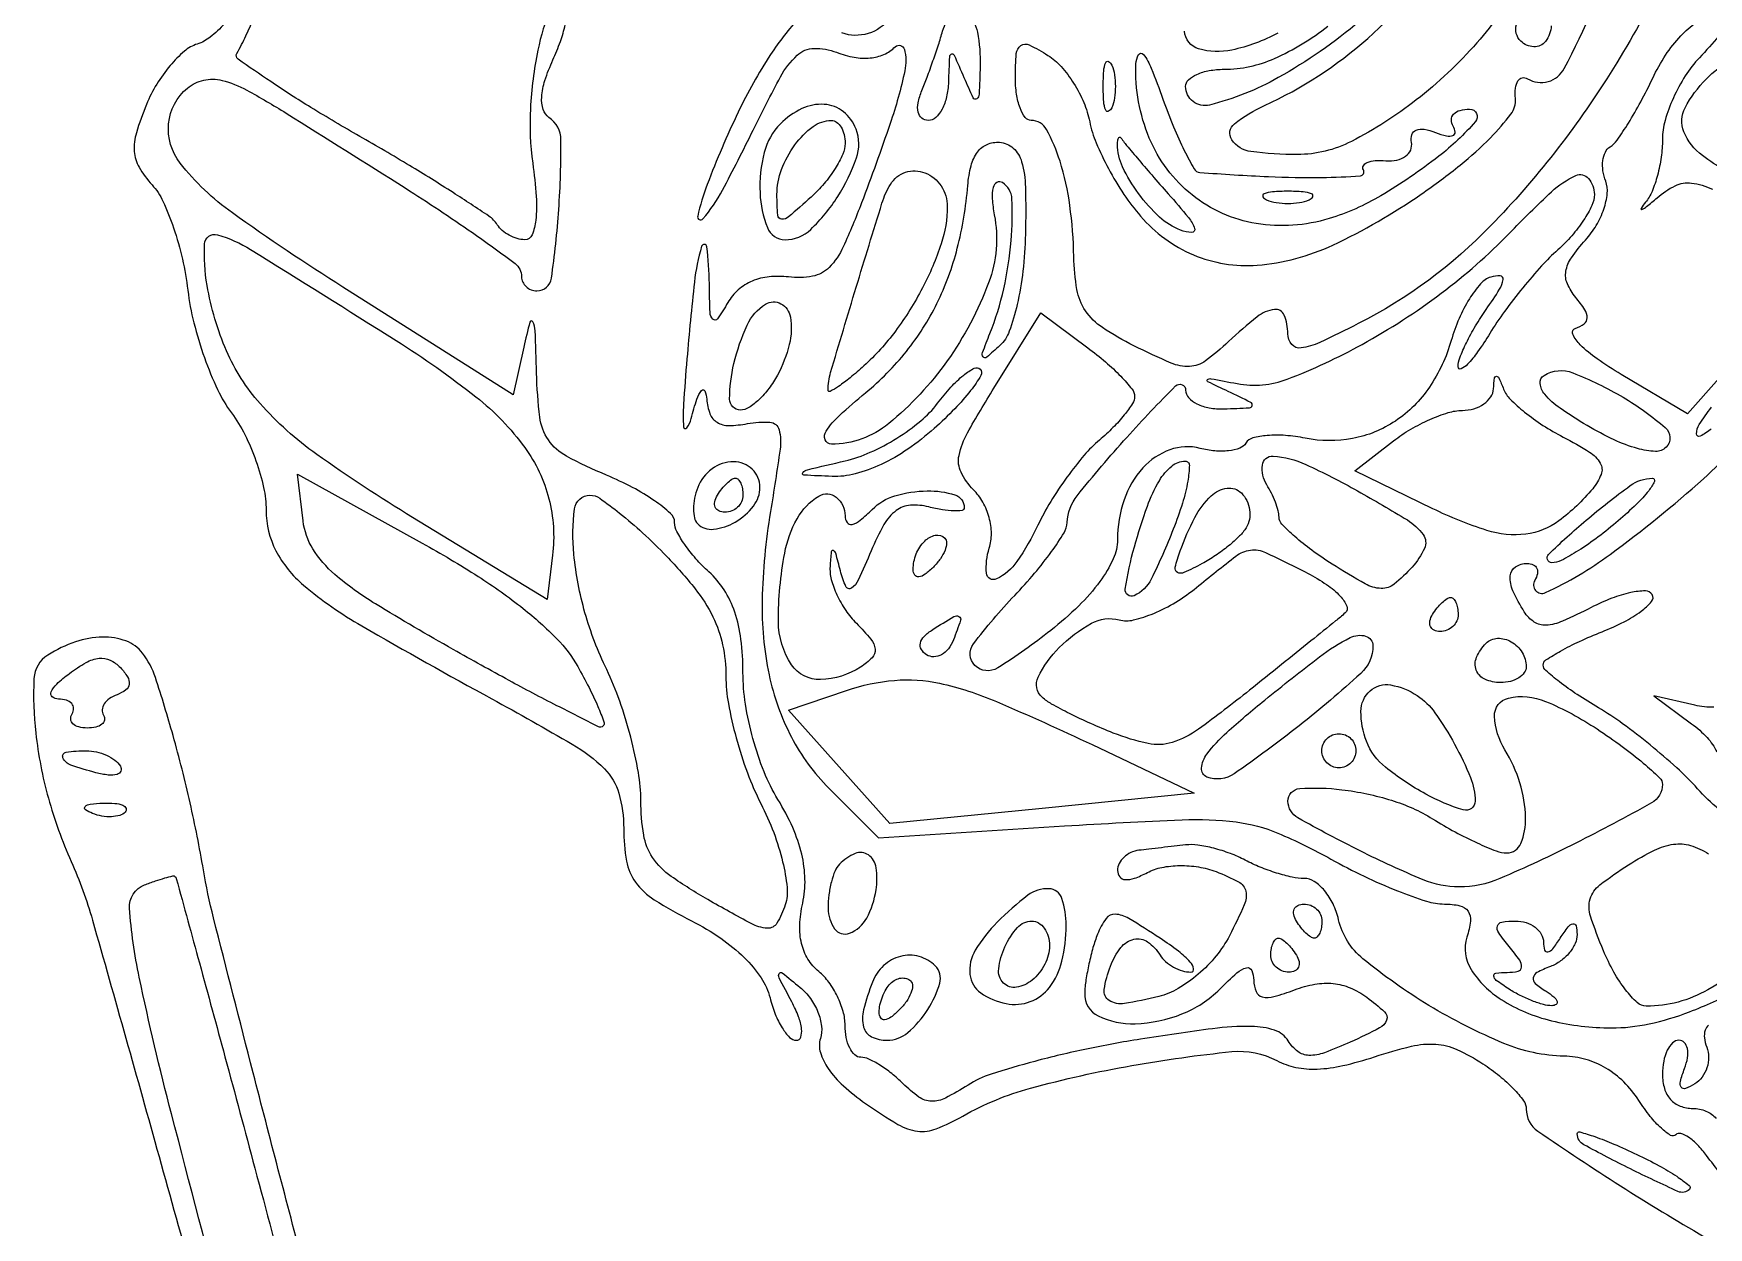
# Model space of a CAD drawing. Extents: x 21 to 741, y 101 to 447.
# Drawn here: x 144.3 to 242.7, y 240 to 310.1 of the extents above; entities that cross this region are included whole.
import ezdxf

# ---------------------------------------------------------------- set-up
doc = ezdxf.new("R2010")
doc.units = 0

msp = doc.modelspace()

# ---------------------------------------------------------------- linework, layer by layer
for points in [[(242.31324, 318.563104, -0.049338), (236.922711, 307.747056, -0.052137), (229.928211, 298.829527, -0.082623), (222.138705, 293.070762, -0.00905), (219.878387, 291.968727, -0.073553), (218.77776, 291.641841, -0.257138), (218.232723, 291.847935, -0.178334), (218, 292.479676, 0.096927), (217.786799, 293.569144, 0.341107), (217.208764, 293.905372, 0.136525), (216.20518, 293.478697, 0.020207), (214.524584, 292.023096, -0.029971), (213.162086, 290.888772, -0.148437), (212.232108, 290.560202, -0.113254), (211.145858, 290.758596, -0.014181), (208.960133, 291.773096, -0.030188), (207.115578, 292.83725, -0.09865), (206.119057, 293.823652, -0.106039), (205.615612, 295.074846, -0.037928), (205.431311, 297, 0.028839), (205.19826, 300.009498, 0.041972), (204.620678, 302.60651, 0.049472), (203.830209, 304.467834, 0.274158), (202.932612, 305, -0.238038), (202.575032, 305.180461, -0.070138), (202.273955, 305.736864, -0.053684), (202.068047, 306.547718, -0.035369), (202, 307.508474, -0.019056), (202.054195, 308.929935, -0.226874), (202.321556, 309.394293, -0.270454), (202.81553, 309.430875, -0.025981), (203.912135, 308.8228, -0.0722), (204.684079, 308.169432, -0.040668), (205.421428, 307.185192, -0.039608), (206.017277, 306.047615, -0.051527), (206.365029, 304.924853, 0.050279), (206.745414, 303.685831, 0.023921), (207.466096, 302.179227, 0.02343), (208.376967, 300.662629, 0.030673), (209.353978, 299.374865, 0.115645), (212.456073, 297.112299, 0.120232), (216.195063, 296.506667, 0.090252), (220.642527, 297.683828, 0.041908), (225.836659, 300.675272, 0.01731), (228.127471, 302.384143, 0.02947), (229.90012, 303.984795, 0.032663), (231.095098, 305.369126, 0.183998), (231.362905, 306.290422, -0.046827), (231.370569, 306.901151, -0.111706), (231.516142, 307.328064, -0.204746), (231.767347, 307.505802, -0.19373), (232.077081, 307.452361, 0.436904), (234.233091, 308.049623, 0.024251), (237.470851, 315.142337, 0.030444)], [(174.719491, 311.600676, 0.048072), (173.956227, 309.124175, 0.037999), (173.519513, 305.70215, 0.046831), (173.656544, 302.489134, -0.016124), (173.859983, 300.539497, -0.043576), (173.838613, 299.149295, -0.072705), (173.619827, 298.283877, -0.303326), (173.194941, 298, -0.071478), (172.742789, 298.06497, -0.052862), (172.275035, 298.257819, -0.053307), (171.862703, 298.541846, -0.077031), (171.575597, 298.877681, 0.107511), (171.088732, 299.382018, 0.004457), (168.978613, 300.764233, 0.007553), (166.423408, 302.351635, 0.005273), (163.496519, 304.067498, -0.006972), (160.629826, 305.761187, -0.011586), (158.26809, 307.277498, -0.005282), (156.356599, 308.597853, -0.38678), (156.280981, 308.939817, 0.021028), (156.815976, 309.971375, 0.000546), (159.007333, 314.683494, 0.001315)], [(231.607326, 313.207545, -0.061786), (229.108167, 309.559738, -0.045776), (225.545488, 306.205791, -0.047343), (221.736502, 303.769044, -0.119188), (218.556136, 303, -0.03208), (215.833884, 303.174838, -0.216215), (214.712204, 303.868967, -0.392634), (214.860359, 304.80179, -0.05944), (216.62726, 305.87603, 0.07449), (222.692642, 309.817284, 0.071764), (227.426308, 315.407962, 0.070681)], [(189.318245, 311.043523, 0.040819), (187.623566, 308.866088, 0.033683), (185.722234, 305.486266, 0.02019), (183.907576, 301.25, 0.036622), (183.345006, 299.372526, 0.783051), (183.650434, 299.221175, 0.053037), (184.797299, 300.911094, 0.008736), (186.595756, 304.427124, -0.009956), (188.206636, 307.557573, -0.081463), (189.185832, 308.825194, -0.183895), (190.174369, 309.227819, -0.096895), (191.499605, 309.00015, 0.04536), (192.540244, 308.709159, 0.068979), (193.47672, 308.667676, 0.080019), (194.283621, 308.876439, 0.091198), (194.943789, 309.323026, -0.576729), (195.47986, 309.174889, -0.117399), (195.506543, 307.916047, -0.029144), (194.644827, 304.812181, -0.008558), (192.96615, 300.158533, -0.015433), (191.896603, 297.587167, -0.088498), (191.064283, 296.374674, -0.152899), (190.08789, 295.854835, -0.077334), (188.681123, 295.810609, 0.055686), (187.54394, 295.823888, 0.074759), (186.546486, 295.57045, 0.081047), (185.728059, 295.057564, 0.080778), (185.114017, 294.310609, -0.018257), (184.507996, 293.351151, -0.472793), (184.239875, 293.327592, -0.186765), (184.070251, 293.722313, -0.006543), (184.030409, 295.416667, 0.028529), (183.883901, 297.584899, 0.811585), (183.574006, 297.610604, 0.045353), (183.150769, 295.516025, 0.005975), (182.712315, 291, 0.005047), (182.512549, 288.332194, 0.033941), (182.516809, 287.005327, 0.697931), (182.698998, 286.952729, 0.093266), (182.961465, 287.5, -0.012916), (183.299651, 288.645704, -0.092536), (183.573841, 289.150716, -0.568479), (183.768439, 289.122301, -0.08235), (183.881685, 288.633423, 0.073667), (184.064379, 287.777831, 0.169978), (184.479479, 287.279144, 0.139273), (185.180724, 287.090256, 0.043836), (186.271769, 287.201122, -0.06408), (187.586118, 287.281262, -0.322642), (188.120992, 286.838657, -0.099984), (188.184828, 285.700223, -0.005152), (187.618445, 282.041756, 0.035149), (187.130426, 276.844818, 0.057968), (187.537168, 272.457482, 0.067989), (188.8467, 268.802266, 0.076552), (191.051718, 265.794436), (193.956356, 262.889798), (204.886836, 263.581446, -0.005195), (211.785699, 263.946063, -0.041542), (214.965526, 263.816818, -0.069011), (217.41197, 263.162179, -0.027605), (220.534611, 261.636547, 0.015861), (222.483026, 260.62728, 0.017303), (224.436497, 259.774486, 0.017), (226.150162, 259.162477, 0.077409), (227.193341, 259, -0.053936), (228.103708, 258.901511, -0.191628), (228.580907, 258.57909, -0.180901), (228.722047, 258.002343, -0.047386), (228.517658, 257.055637, 0.222377), (228.767658, 255.147872, 0.110905), (230.534629, 253.393027, 0.080801), (233.47911, 252.148832, 0.059707), (236.996787, 251.727273, 0.053348), (239.211089, 251.964206, 0.038336), (241.59655, 252.675605, 0.030047), (244.363095, 253.932818, 0.014225)], [(194.64802, 310.993233, -0.154733), (193.352984, 310.102854, -0.159577), (191.812516, 310.135527, -0.112396)], [(222.215811, 310.82668, -0.047838), (217.440892, 307.514201, -0.065986), (213.40443, 305.906116, -0.488658), (212, 307, -0.209499), (212.16769, 307.38265, -0.081463), (212.660937, 307.707348, -0.062087), (213.388611, 307.928937, -0.042505), (214.25, 308.003738, 0.105492), (217.221472, 308.642893, 0.061242), (220.357263, 310.541418, 0.053451)], [(155.560694, 310.67832, -0.038811), (154.714259, 309.890258, -0.09145), (153.955789, 309.485968, 0.101148), (153.200282, 309.064417, 0.040312), (152.362337, 308.216804, 0.037794), (151.57849, 307.126994, 0.038839), (150.975655, 305.941225, 0.024248), (150.379426, 304.27803, 0.091372), (150.254563, 303.182531, 0.115855), (150.540303, 302.256944, 0.051408), (151.300734, 301.220187, -0.076071), (151.93968, 300.252804, -0.026111), (152.56358, 298.689195, -0.02525), (153.081884, 296.865866, -0.026634), (153.402803, 295.031681, 0.031812), (153.757129, 293.123089, 0.023788), (154.378711, 291.075509, 0.024247), (155.15292, 289.196213, 0.049383), (155.970178, 287.826466, -0.043473), (156.747523, 286.557866, -0.030444), (157.40374, 285.014328, -0.030846), (157.853808, 283.445894, -0.054497), (158, 282.108587, 0.119843), (158.576145, 279.739365, 0.09986), (160.201886, 277.713079, 0.043199), (163.620266, 275.327801, 0.005848), (171.25, 271.048051, -0.006914), (175.982163, 268.380359, -0.062496), (177.866421, 266.942024, -0.131003), (178.715037, 265.505083, -0.06834), (179, 263.429937, 0.042914), (179.164195, 261.520396, 0.116057), (179.693787, 260.276926, 0.094148), (180.796498, 259.250996, 0.022468), (182.984, 258.008162, -0.031931), (184.698645, 256.990617, -0.04411), (186.080844, 255.855434, -0.051036), (187.0681, 254.666682, -0.086508), (187.592408, 253.487839, 0.032952), (187.899402, 252.535318, 0.044995), (188.305637, 251.730803, 0.052875), (188.744303, 251.16928, 0.203222), (189.143592, 251, 0.322891), (189.397743, 251.18323, 0.110917), (189.445949, 251.660938, 0.061705), (189.265586, 252.386592, 0.030687), (188.871464, 253.25, -0.003303), (188.124282, 254.674851, -0.253361), (188.129238, 254.923664, -0.459584), (188.306595, 254.958327, -0.005304), (189.358858, 254.108817, -0.065382), (189.966682, 253.456917, -0.060555), (190.404314, 252.653704, -0.064623), (190.6143, 251.82738, -0.104993), (190.549864, 251.108817, 0.151155), (190.551006, 250.284757, 0.0766), (191.010734, 249.343464, 0.057136), (191.901362, 248.330816, 0.030971), (193.199549, 247.295222, 0.018759), (195.10232, 246.065071, 0.102252), (196.255411, 245.66675, 0.126733), (197.350002, 245.802417, 0.03525), (198.922263, 246.553984, -0.062823), (202.882453, 248.185991, -0.022653), (208.837521, 249.518398, -0.018527), (214.711694, 250.332844, -0.14912), (217.355516, 249.809733, 0.073605), (218.463825, 249.412124, 0.05914), (219.727926, 249.311587, 0.046833), (221.236688, 249.512482, 0.023205), (223.098606, 250.032543, -0.020617), (225.265441, 250.649873, -0.075351), (226.684765, 250.772093, -0.090773), (227.934103, 250.458975, -0.038374), (229.454276, 249.621916, -0.025176), (230.428887, 248.910743, -0.031544), (231.252194, 248.153249, -0.032927), (231.840515, 247.452082, -0.159399), (232, 246.964526, 0.247045), (232.682043, 245.668371, 0.008766), (237.539058, 242.455005, 0.01025), (242.458597, 239.462787, 0.180707)], [(243.399926, 243.186144, -0.008103), (242.593042, 244.234456, 0.031799), (242.061034, 244.861789, 0.05263), (241.529941, 245.30794, 0.073058), (241.077783, 245.525063, 0.278701), (240.786582, 245.453248, -0.347975), (240.48013, 245.417645, -0.048406), (239.935206, 245.832602, -0.038503), (239.285409, 246.535344, -0.02232), (238.612405, 247.468792, 0.05205), (237.725302, 248.55676, 0.062074), (236.679279, 249.366496, 0.064461), (235.501797, 249.872707, 0.063313), (234.226947, 250.066453, -0.092615), (230.69248, 250.816351, -0.03761), (226.285682, 253.049059, -0.035615), (222.413321, 255.786416, -0.16457), (220.980811, 258.081286, 0.053834), (220.654803, 259.004695, 0.062525), (220.150941, 259.787616, 0.072717), (219.554641, 260.320065, 0.145651), (218.9556, 260.50173, -0.05207), (218.257263, 260.57831, -0.021749), (217.340083, 260.819123, -0.021236), (216.372477, 261.164364, -0.02578), (215.5, 261.571634, 0.032506), (214.624196, 261.966208, 0.026815), (213.646875, 262.273555, 0.027628), (212.716421, 262.458127, 0.062566), (212, 262.469315, 0.000811), (211.334615, 262.39517, 0.000542), (210.573438, 262.308263, 0.000546), (209.835945, 262.222434, 0.001076), (209.25, 262.152314, 0.07842), (208.772441, 262.016141, 0.081548), (208.367188, 261.740657, 0.088129), (208.095117, 261.371576, 0.115364), (208, 260.964816, 0.172475), (208.130016, 260.599114, 0.207972), (208.451168, 260.43293, 0.10537), (208.992708, 260.51065, 0.032552), (209.75, 260.84665, -0.071604), (210.603981, 261.148453, -0.045857), (211.651861, 261.258987, -0.044032), (212.757155, 261.17642, -0.049635), (213.785544, 260.900909, -0.032069), (215.111384, 260.300755, -0.222587), (215.527843, 259.745571, -0.157492), (215.442429, 258.949376, -0.014491), (214.570455, 257.136246, -0.052771), (213.793526, 255.957339, -0.043273), (212.737808, 254.878634, -0.044601), (211.559101, 254.036198, -0.071492), (210.416912, 253.568502, -0.021506), (208.398582, 253.153271, -0.182722), (207.507596, 253.335331, -0.300397), (207.214189, 253.985119, -0.051772), (207.58345, 255.356872, -0.072698), (208.194819, 256.445893, -0.176054), (208.962405, 256.93311, -0.209251), (209.767351, 256.773697, -0.102649), (210.5, 256, 0.075404), (210.824539, 255.617883, 0.053549), (211.286338, 255.295686, 0.053411), (211.80763, 255.078067, 0.073703), (212.309017, 255.006589, 0.468795), (212.466844, 255.198395, 0.138475), (212.270682, 255.590933, 0.045194), (211.577101, 256.226583, 0.017188), (210.506071, 256.986593, 0.009974), (208.657037, 258.153133, 0.119774), (207.858666, 258.40401, 0.261349), (207.323221, 258.148516, 0.059299), (206.826357, 257.230003, 0.025124), (206.55842, 256.440478, 0.01575), (206.321374, 255.494126, 0.015803), (206.146406, 254.545184, 0.027655), (206.070285, 253.75, 0.300043), (206.866545, 252.430185, 0.119684), (209.033368, 251.975771, 0.086512), (211.784701, 252.545277, 0.102531), (214, 254, -0.014454), (215.014819, 254.957784, -0.118296), (215.572148, 255.256555, -0.37221), (215.881815, 255.10465, -0.100864), (216, 254.524751, 0.099008), (216.132452, 253.86241, 0.240714), (216.501714, 253.549098, 0.126258), (217.184756, 253.562771, 0.023034), (218.396523, 253.960658, -0.046028), (219.590426, 254.292791, -0.070618), (220.661357, 254.333868, -0.074478), (221.659828, 254.077484, -0.0579), (222.636532, 253.523824, -0.026409), (223.680038, 252.672747, -0.305683), (223.799499, 252.185618, -0.18883), (223.39135, 251.725948, -0.010977), (221.668396, 250.894773, -0.018866), (220.146794, 250.269667, -0.092733), (219.235224, 250.115875, -0.159492), (218.586238, 250.34116, -0.091954), (218.024949, 250.959632, 0.176965), (217.224211, 251.590014, 0.07622), (215.863976, 251.815772, 0.035869), (213.582079, 251.680106, 0.006378), (209.346562, 251.066599, 0.012333), (206.175415, 250.48539, 0.013548), (203.135405, 249.763881, 0.01304), (200.578511, 249.011444, 0.064138), (199.220774, 248.37162, -0.024522), (197.892742, 247.61222, -0.123867), (197.066537, 247.424052, -0.15014), (196.334024, 247.667287, -0.04171), (195.399345, 248.457797, 0.027356), (194.740717, 249.048045, 0.029507), (194.037397, 249.546978, 0.030834), (193.388448, 249.898439, 0.109108), (192.928571, 250, -0.192801), (192.573932, 250.142029, -0.087637), (192.272768, 250.551532, -0.067474), (192.068399, 251.158973, -0.047486), (192, 251.877555, 0.069231), (191.88692, 252.690323, 0.044581), (191.546315, 253.580103, 0.044132), (191.046695, 254.408146, 0.061821), (190.455542, 255.036897, -0.081961), (189.818243, 255.771611, -0.080001), (189.444232, 256.678146, -0.069261), (189.342219, 257.767972, -0.042835), (189.510015, 259.045598, 0.060515), (189.644736, 260.454658, 0.052157), (189.452135, 261.930373, 0.046451), (188.924625, 263.486482, 0.031966), (188.058211, 265.136257, -0.041428), (187.246412, 266.755667, -0.028281), (186.588068, 268.707411, -0.028136), (186.150026, 270.737435, -0.038858), (186.003738, 272.595012, 0.030504), (185.883094, 274.541466, 0.051106), (185.517677, 276.13793, 0.059823), (184.894116, 277.43995, 0.067374), (184, 278.5, -0.027239), (183.233768, 279.27336, -0.030256), (182.584512, 280.099955, -0.031678), (182.124521, 280.863896, -0.117882), (181.989829, 281.404988, 0.211294), (181.752249, 281.928883, 0.030705), (180.810634, 282.670588, 0.030348), (179.518709, 283.454032, 0.021707), (177.989829, 284.175738, -0.022984), (175.633637, 285.295339, -0.1208), (174.573648, 286.243912, -0.120838), (174.072802, 287.575059, -0.023005), (173.881685, 290.175738, 0.002606), (173.800809, 292.658326, 0.105696), (173.668376, 293.180487, 0.692708), (173.491841, 293.162804, 0.009489), (173.131685, 291.693334), (172.5, 288.886668), (162.5, 295.217235, -0.01349), (156.016742, 299.570831, -0.072466), (152.951308, 302.501979, -0.191007), (152.274604, 304.806263, -0.199132), (153.376531, 306.89753, -0.119113), (154.335578, 307.367461, -0.11716), (155.409641, 307.351615, -0.063304), (156.859399, 306.781876, -0.013909), (159.174788, 305.42928, -0.002203), (166.167029, 301.036476, -0.010376), (170.116869, 298.41419, -0.010259), (172.617278, 296.601227, -0.234915), (173, 295.831585, 0.107328), (173.068899, 295.514312, 0.099534), (173.264171, 295.244278, 0.095793), (173.555987, 295.063234, 0.091324), (173.899306, 295, 0.373085), (174.755155, 295.74187, 0.018142), (175.185485, 299.780445, 0.019379), (175.312685, 303.866347, 0.246345), (174.611673, 305.178387, -0.171397), (174.266158, 305.648035, -0.09113), (174.183743, 306.374089, -0.061712), (174.372942, 307.347371, -0.028072), (174.844296, 308.557613, 0.021271), (175.278547, 309.629278, 0.030383), (175.563742, 310.614735, 0.03066)], [(217.421081, 310.133952, -0.07256), (214.709961, 309.1329, -0.123579), (212.761663, 309.205149, -0.318552), (211.932103, 310.25, 0.007543)], [(233.472009, 310.563909, -0.158272), (233.130154, 309.642671, -0.239415), (232.439354, 309.324565, -0.188941), (231.674664, 309.658669, -0.272892), (231.425618, 310.623594, -0.069424)], [(245.355319, 292.142393), (241.47908, 287.784786), (237.575762, 290.0878, -0.019979), (236.160908, 291.000672, -0.043466), (235.173164, 291.832344, -0.085034), (234.734165, 292.454563, -0.450723), (234.87796, 292.792653, 0.078021), (235.400714, 293.06313, 0.235057), (235.579455, 293.409955, 0.149), (235.441669, 293.886082, 0.02881), (234.903726, 294.616004, -0.072081), (234.414371, 295.416294, -0.144857), (234.328585, 296.144999, -0.109828), (234.654412, 296.939224, -0.03188), (235.483269, 297.981512, 0.050355), (236.113353, 298.836784, 0.051107), (236.556098, 299.796619, 0.05615), (236.759023, 300.713192, 0.118578), (236.664955, 301.43073, -0.056738), (236.506173, 302.044743, -0.066658), (236.502221, 302.645334, -0.077968), (236.646209, 303.142027, -0.145882), (236.922076, 303.45184, 0.1018), (237.339178, 303.845487, 0.013955), (238.001729, 304.849053, 0.015554), (238.725325, 306.099763, 0.012582), (239.42532, 307.483865, -0.035097), (240.183771, 308.829571, -0.042446), (241.081756, 309.967135, -0.047614), (241.980897, 310.759825, -0.15815)], [(243.319479, 309.958252, -0.010745), (242.174314, 308.685549, 0.046301), (241.342055, 307.616847, 0.035962), (240.638705, 306.320838, 0.036986), (240.156301, 305.004982, 0.069476), (240, 303.885549, -0.035238), (239.926619, 302.845621, -0.030738), (239.707299, 301.776581, -0.031979), (239.386409, 300.832792, -0.075102), (239.003571, 300.196429, 0.028624), (238.741149, 299.839732, 0.728701), (238.79175, 299.777464, 0.079816), (239.071608, 299.941574, 0.007478), (239.681718, 300.460289, -0.067401), (240.744832, 301.164381, -0.143445), (241.708888, 301.325328, -0.084503), (242.934044, 300.962219, -0.013825)], [(243.308689, 264.556688, -0.029232), (242.062613, 265.770305, 0.022841), (240.835333, 266.996546, 0.013862), (239.280811, 268.336973, 0.013879), (237.661169, 269.583897, 0.0237), (236.234564, 270.520511, -0.012785), (234.995269, 271.295992, -0.018734), (233.950153, 272.045534, -0.014432), (233.146467, 272.706813, -0.216657), (233, 273.028961, -0.252218), (233.160749, 273.327361, -0.016989), (234.014806, 273.849298, -0.021146), (235.130872, 274.419456, -0.014027), (236.454658, 274.982209, 0.024432), (237.742253, 275.56149, 0.041659), (238.744285, 276.182604, 0.053976), (239.364383, 276.75568, 0.32876), (239.397908, 277.165189, 0.264861), (239.000959, 277.381728, 0.047828), (238.133165, 277.282346, 0.040503), (237.026184, 276.951318, 0.026435), (235.810548, 276.402031, -0.01649), (234.138908, 275.606314, -0.087387), (233.157325, 275.369262, -0.164541), (232.468481, 275.555114, -0.104433), (231.882612, 276.155698, -0.035257), (231.221529, 277.382075, -0.122065), (231.060404, 278.262588, -0.234622), (231.364409, 278.790054, -0.147823), (232.059017, 279, -0.108972), (232.413961, 278.921712, -0.182303), (232.6254, 278.70625, -0.161196), (232.656512, 278.3821, -0.082592), (232.5, 278, 0.744911), (233.139496, 277.280937, 0.049337), (236.924139, 279.524778, 0.023288), (242.406474, 283.961125, 0.05634), (245.882108, 287.834435, 0.009188)], [(242.869312, 286.893711, -0.053371), (242.220274, 286.466365, -0.561472), (242, 286.600683, -0.144779), (242.165016, 287.158624, -0.019852), (242.872571, 288.16066, -0.021444)], [(160.213437, 237.701082, -0.001488), (157.2373, 249.099563, -0.001), (154.911449, 258.192324, -0.019916), (154.317134, 261, 0.013437), (153.536693, 264.938089, 0.012853), (152.535625, 268.887905, 0.010558), (151.500953, 272.292455, 0.085655), (150.740771, 273.727845, 0.140346), (149.7703, 274.441374, 0.093972), (148.403171, 274.672849, 0.077604), (146.805475, 274.391076, 0.05712), (145.179441, 273.618445, 0.246018), (144.36883, 272.236995, 0.040235), (144.472133, 269.033511, 0.039441), (145.212437, 265.215135, 0.0377), (146.55053, 261.5, -0.036039), (147.802324, 258.06031, -0.001221), (151.711097, 244.182215, -0.000713), (155.710895, 229.767479, -0.067413)], [(243.025429, 270.556347, -0.065248), (241.903218, 270.667611), (239.5, 271.228118), (241.708114, 269.586693, -0.045056), (242.626115, 268.766333, -0.079308), (243.193509, 267.9247, -0.096801)], [(158.916553, 222, -0.000661), (152.442921, 246.681707, -0.011718), (150.550802, 254.699512, -0.034172), (149.980167, 258.748879, -0.331141), (150.857757, 260.124474, -0.00895), (151.497703, 260.354793, -0.013732), (152.06047, 260.528944, -0.008125), (152.529904, 260.652013, -0.241068), (152.645972, 260.624474, -0.150382), (152.725866, 260.498778, -0.000065), (154.084339, 255.542814, -0.000953), (155.584189, 250.027057, -0.000579), (157.337561, 243.5, -0.000346), (159.335762, 236.006218, -0.00024)], [(254.764164, 261.103625, -0.004997), (242.660571, 253.965809, -0.131459), (239.050631, 253, -0.189652), (238.519278, 253.209064, -0.040659), (237.838706, 253.954688, -0.037091), (237.143537, 255.005634, -0.027993), (236.535862, 256.25, -0.019932), (235.772764, 258.28694, -0.15189), (235.755457, 259.298286, -0.159203), (236.315822, 260.117157, -0.022497), (238.012792, 261.303029, -0.025683), (239.539895, 262.164442, -0.081491), (240.656938, 262.50951, -0.107809), (241.643477, 262.432603, -0.066513), (242.708007, 261.95028, 0.119583)], [(242.707295, 251.886291, 0.150241), (242.504982, 251.589088, 0.106442), (242.465361, 251.136572, 0.060487), (242.599558, 250.601151, -0.090341), (242.711109, 250.009046, -0.080025), (242.61497, 249.388437, -0.080873), (242.330549, 248.835102, -0.095547), (241.898235, 248.437106, -0.046764), (241.360271, 248.170495, -0.350701), (241.107423, 248.250916, -0.21724), (241.053043, 248.586987, -0.024754), (241.298676, 249.335955, 0.049884), (241.472861, 249.97345, 0.090961), (241.465124, 250.511187, 0.140568), (241.283789, 250.863694, 0.206976), (240.968615, 251, 0.196096), (240.598609, 250.849083, 0.086521), (240.284531, 250.4125, 0.06642), (240.07129, 249.765494, 0.046464), (240, 249, 0.071686), (240.120471, 248.16405, 0.111208), (240.473399, 247.529768, 0.119569), (241.042186, 247.137692, 0.091634), (241.787196, 247, -0.099272), (242.551491, 246.846743, -0.116262), (243.148946, 246.413618, -0.100986)]]:
    msp.add_lwpolyline(points, format="xyb")
for points in [[(199.929715, 308.190983, -0.00425), (199.872748, 306.54577, -0.225862), (199.729097, 306.274745, -0.474239), (199.527703, 306.32542, -0.008195), (199, 307.5, 0.003751), (198.423348, 308.814662, 0.368608), (198.252774, 308.895722, 0.326773), (198.12689, 308.738914, 0.003386), (198.070285, 307.25, -0.047081), (197.961805, 306.388908, -0.065757), (197.695468, 305.660937, -0.084352), (197.321292, 305.169108, -0.190278), (196.893011, 305, -0.170087), (196.506027, 305.135564, -0.171529), (196.289885, 305.482513, -0.106574), (196.287081, 306.038066, -0.045841), (196.506465, 306.75, 0.008388), (196.818686, 307.546086, 0.005102), (197.162222, 308.496696, 0.005112), (197.483729, 309.44662, 0.009), (197.727144, 310.238753, -0.126361), (198.36818, 311.329017, -0.404314), (199.132942, 311.34389, -0.161096), (199.773647, 310.177625, -0.052303)], [(212.833333, 301.949401, 0.00728), (216.866337, 301.702298, 0.015573), (219.985357, 301.653979, 0.013036), (222.258019, 301.748857, 0.564812), (222.438349, 302.099754, -0.274155), (222.433888, 302.341988, -0.168594), (222.654867, 302.535803, -0.081086), (223.122093, 302.642315, -0.03526), (223.760762, 302.637095, 0.068828), (224.408036, 302.675184, 0.10692), (224.919185, 302.896888, 0.136402), (225.213887, 303.263273, 0.151096), (225.261996, 303.714012, -0.124855), (225.28669, 304.163924, -0.223163), (225.532015, 304.431315, -0.142394), (226.002424, 304.481554, -0.047515), (226.676041, 304.294073, 0.031649), (227.316079, 304.093889, 0.146924), (227.69854, 304.11376, 0.34302), (227.825558, 304.313576, 0.115238), (227.708034, 304.663395, -0.142318), (227.602305, 305.044177, -0.191398), (227.737087, 305.371955, -0.136712), (228.114248, 305.593302, -0.064834), (228.677656, 305.666667, -0.643534), (229.013026, 304.929902, -0.048214), (226.862204, 302.893926, -0.031929), (223.467669, 300.582624, -0.05911), (220.420935, 299.237116, -0.115657), (216.149746, 298.948404, -0.128749), (212.383302, 300.625372, -0.125977), (209.866142, 303.969832, -0.108085), (209.078947, 308.3151, -0.124343), (209.238474, 308.862579, -0.532275), (209.51681, 308.87974, -0.068866), (209.980282, 308.063838, -0.009718), (210.662281, 306.25, 0.012684), (211.287081, 304.617742, 0.019142), (211.920587, 303.233574, 0.014417), (212.504062, 302.156155, 0.247336)], [(249.501646, 306.75, -0.009729), (250.831268, 305.851545, -0.014722), (251.948737, 305.014062, -0.009374), (252.831204, 304.283744, -0.229525), (252.954352, 304, -0.132126), (252.859878, 303.699374, -0.009618), (252.375001, 302.96961, -0.012911), (251.749177, 302.11399, -0.009398), (251.011429, 301.194416), (249.089396, 298.888831), (245.0524, 301.194416, -0.027524), (242.344379, 302.945272, -0.141705), (241.259979, 304.341684, -0.219098), (241.33407, 305.748164, -0.07549), (242.571429, 307.428571, -0.058001), (244.022847, 308.577344, -0.164268), (245.264519, 308.865487, -0.103602), (246.784778, 308.388425, -0.016063)], [(207.662281, 305.75, -0.174857), (207.474999, 305.540618, -0.447206), (207.306058, 305.601562, -0.078554), (207.189089, 306.10856, -0.017491), (207.157895, 307, -0.017491), (207.189089, 307.89144, -0.078554), (207.306058, 308.398438, -0.447206), (207.474999, 308.459382, -0.174857), (207.662281, 308.25, -0.057986), (207.818615, 307.679992, -0.037979), (207.87034, 307, -0.037979), (207.818615, 306.320008, -0.057986)], [(188.2, 304.8, 0.135316), (187.25091, 303.128454, 0.072152), (187.003805, 300.745984, 0.084469), (187.436962, 298.706172, 0.307424), (188.476947, 298, 0.193193), (189.982073, 298.604107, 0.059344), (191.568018, 300.53007, 0.059148), (192.668806, 302.79628, 0.176918), (192.641336, 304.49228, 0.133449), (191.897724, 305.508449, 0.1523), (190.778548, 305.944406, 0.12943), (189.464144, 305.694, 0.085134)], [(192, 303.654988, -0.105367), (191.863329, 303.01364, -0.036283), (191.4125, 302.173392, -0.034148), (190.765355, 301.29186, -0.033439), (190, 300.5, -0.00662), (188.685907, 299.342039, -0.19789), (188.2743, 299.20639, -0.373282), (188.041824, 299.439568, -0.017343), (188, 300.645012, -0.090269), (188.268349, 302.119288, -0.068506), (189.05322, 303.566638, -0.073775), (190.116587, 304.639445, -0.162029), (191.2, 305, -0.164592), (191.505173, 304.896745, -0.095716), (191.765, 304.604903, -0.076806), (191.940588, 304.169425, -0.057553)], [(210.976474, 300.694479, -0.00861), (212.163359, 299.302291, -0.090791), (212.525241, 298.651759, -0.526526), (212.356352, 298.426206, -0.08148), (211.698693, 298.562128, -0.095438), (210.461654, 299.332025, -0.047681), (209.229621, 300.712885, -0.047838), (208.297643, 302.276132, -0.110953), (208, 303.600925, -0.030693), (208.015796, 303.858009, -0.137604), (208.073438, 303.995793, -0.37619), (208.155589, 304.010865, -0.123676), (208.25, 303.916667, 0.038604), (208.442747, 303.645297, 0.001875), (209.154027, 302.798274, 0.003042), (210.009595, 301.799538, 0.002189)], [(202.589933, 298.327371, -0.021892), (202.440845, 296.15649, -0.028492), (202.105144, 294.192773, -0.030673), (201.64013, 292.62078, -0.118811), (201.082473, 291.779651, -0.010421), (200.315227, 291.0958, -0.423492), (200.113635, 291.114812, -0.262989), (200.071852, 291.371692, -0.006808), (200.505205, 292.5, 0.039644), (201.317702, 295.116653, 0.034762), (201.752167, 297.946732, 0.031789), (201.799433, 300.398596, 0.248149), (201.240074, 301.351626, 0.274333), (200.916076, 301.357486, 0.204237), (200.694662, 301.066504, 0.080716), (200.637419, 300.405934, 0.028568), (200.762532, 299.461903, -0.137235), (200.427153, 295.473106, -0.065395), (197.996251, 290.885332, -0.066622), (194.559555, 287.202982, -0.173419), (191.195431, 286, -0.312406), (190.82449, 286.256835, -0.241133), (190.881846, 286.759394, -0.060007), (191.662451, 287.673588, -0.013704), (193.198629, 289.012197, 0.05116), (195.598744, 291.442296, 0.054605), (197.395873, 294.259333, 0.052541), (198.591149, 297.495867, 0.041777), (199.204313, 301.171908, -0.041835), (199.399757, 302.34281, -0.096183), (199.779345, 303.147453, -0.132871), (200.341068, 303.596182, -0.121854), (201.071927, 303.719629, -0.168068), (201.876078, 303.37183, -0.139685), (202.367309, 302.574176, -0.06283), (202.591815, 301.077762, -0.012054)], [(198, 299.95034, -0.080484), (197.645229, 297.760625, -0.040255), (196.545305, 295.171404, -0.038937), (194.956809, 292.637767, -0.049387), (193.102379, 290.592652, -0.011651), (192.295295, 289.895759, -0.022989), (191.617574, 289.388008, -0.027659), (191.122189, 289.089903, -0.565021), (191, 289.163511, -0.072198), (191.151086, 290.204393, -0.001519), (192.650687, 295.205411, -0.00175), (194.166956, 300.144415, -0.060753), (194.664294, 301.25, -0.178683), (195.549333, 301.955629, -0.174483), (196.69089, 301.925897, -0.156398), (197.641586, 301.154255, -0.145694)], [(236, 300.654988, -0.110638), (235.855092, 300.00813, -0.035571), (235.370441, 299.145482, -0.03349), (234.676999, 298.233186, -0.03183), (233.856822, 297.404988, 0.026681), (232.902945, 296.461397, 0.013453), (231.798859, 295.17834, 0.013321), (230.726289, 293.787816, 0.019265), (229.86056, 292.5, -0.014378), (229.147347, 291.416335, -0.036106), (228.550721, 290.683076, -0.099736), (228.174957, 290.416635, -0.541484), (228.003738, 290.527494, -0.093713), (228.104577, 291.071623, -0.020692), (228.485822, 291.945201, -0.020821), (229.01874, 292.933548, -0.018717), (229.650123, 293.910868, 0.011434), (230.436062, 295.089411, 0.10698), (230.645255, 295.658733, 0.438743), (230.464643, 295.878493, 0.09471), (229.915081, 295.805027, 0.133721), (229.318448, 295.407605, 0.039988), (228.662166, 294.521316, 0.036943), (228.054862, 293.364968, 0.032623), (227.594964, 292.083322, -0.079056), (226.315764, 289.345433, -0.096741), (224.317009, 287.356047, -0.101552), (221.799663, 286.327877, -0.095978), (219.027092, 286.344582, 0.029915), (217.858243, 286.506417, 0.039728), (216.785419, 286.504654, 0.044558), (215.939928, 286.359419, 0.191814), (215.537778, 286.061125, -0.16683), (215.177706, 285.765993, -0.060231), (214.525431, 285.609357, -0.051399), (213.711478, 285.599057, -0.041455), (212.849466, 285.749617, 0.151954), (211.07638, 285.668313, 0.122516), (209.485367, 284.600181, 0.10287), (208.382522, 282.721025, 0.081605), (208, 280.3929, -0.110084), (207.747046, 279.257908, -0.04901), (206.959542, 277.933695, -0.040596), (205.720418, 276.508283, -0.026056), (204.074488, 275.058996, -0.027312), (200.962966, 272.859922, -0.346023), (199.628565, 273.001391, -0.378648), (199.533378, 274.26835, -0.028454), (201.960745, 277.116339, 0.015327), (203.12757, 278.414745, 0.019434), (204.119447, 279.686038, 0.017778), (204.857516, 280.792809, 0.129421), (205.041627, 281.398314, -0.161636), (205.630419, 282.97084, -0.012923), (208.542299, 286.39577, -0.014884), (211.410649, 289.412313, -0.666521), (212, 289.16661, 0.188603), (212.172013, 288.726811, 0.093205), (212.660937, 288.363338, 0.071378), (213.388954, 288.129422, 0.049942), (214.25, 288.070285, 0.003807), (215.743517, 288.128326, 0.332201), (215.906948, 288.262641, 0.352248), (215.820249, 288.448758, 0.004016), (214.5, 289.085653, -0.003266), (213.302131, 289.661298, -0.533993), (213.285456, 289.783742, -0.229959), (213.480839, 289.838479, -0.00205), (215.026596, 289.552387, 0.138744), (217.966929, 289.813633, 0.035037), (222.365789, 291.854462, 0.034792), (227.012514, 294.859112, 0.039273), (231, 298.37093, -0.011845), (233.484998, 300.813904, -0.081348), (234.903654, 301.765505, -0.335616), (235.653384, 301.598557, -0.177862)], [(216.75, 300.337719, 0.057986), (217.320008, 300.181385, 0.037979), (218, 300.12966, 0.037979), (218.679992, 300.181385, 0.057986), (219.25, 300.337719, 0.174857), (219.459382, 300.525001, 0.447206), (219.398438, 300.693942, 0.078554), (218.89144, 300.810911, 0.017491), (218, 300.842105, 0.017491), (217.10856, 300.810911, 0.078554), (216.601562, 300.693942, 0.447206), (216.540618, 300.525001, 0.174857)], [(165.637968, 292.080286, -0.026521), (170.324328, 288.772275, -0.068502), (173.189077, 285.796049, -0.094666), (174.604753, 282.794852, -0.093965), (174.819536, 279.47497), (174.5, 276.88541), (166.600946, 281.692705, -0.017699), (160.970649, 285.398469, -0.057132), (157.642339, 288.386872, -0.078999), (155.677044, 291.470994, -0.060363), (154.534697, 295.311749, -0.054088), (154.387075, 297.750973, -0.485026), (155.141059, 298.289225, -0.068119), (157.09195, 297.419785, -0.001591)], [(188.028048, 290.052407, -0.037567), (187.528516, 289.267024, -0.043032), (186.937032, 288.602895, -0.047873), (186.345116, 288.142075, -0.14241), (185.856408, 288, -0.416505), (185.220066, 288.641336, -0.056291), (185.472206, 290.7275, -0.049755), (186.252267, 292.988862, -0.145866), (187.329284, 294.213651, -0.270797), (188.228984, 294.241469, -0.230567), (188.78803, 293.457701, -0.103635), (188.72344, 291.850375, -0.061252)], [(209, 288.802154, -0.143617), (208.875637, 288.378118, -0.02657), (208.395374, 287.710621, -0.026564), (207.72973, 286.966721, -0.021476), (206.941698, 286.240213, 0.041017), (206.041679, 285.342994, 0.019548), (205.031053, 284.0565, 0.019228), (204.073878, 282.621773, 0.025869), (203.327757, 281.25, -0.037948), (202.095248, 279.108763, -0.133345), (200.897459, 278.084383, -0.521196), (200.306838, 278.421396, -0.100001), (200.466556, 279.894628, 0.08103), (200.592251, 280.751663, 0.06264), (200.459203, 281.687667, 0.061129), (200.092173, 282.584587, 0.068826), (199.53025, 283.326893, -0.085502), (198.810223, 284.346614, -0.162664), (198.689624, 285.332521, -0.078838), (199.189413, 286.66787, -0.010345), (200.741986, 289.280564), (203.49136, 293.696597), (206.24568, 291.66024, -0.017906), (207.300493, 290.820351, -0.023912), (208.190918, 289.98068, -0.022366), (208.847292, 289.235602, -0.171004)], [(197.233535, 286.917355, -0.032028), (195.685612, 285.703108, -0.040628), (194.109201, 284.800655, -0.045596), (192.594765, 284.25197, -0.073603), (191.234223, 284.102361, -0.004377), (189.576036, 284.178982, -0.617189), (189.514507, 284.320569, -0.161047), (189.801705, 284.498817, -0.001883), (192, 285.018967, 0.048348), (193.481649, 285.518531, 0.033732), (195.039703, 286.348092, 0.034138), (196.438953, 287.357512, 0.058107), (197.433032, 288.40024, -0.023345), (198.214896, 289.343498, -0.039256), (198.964581, 290.04686, -0.04863), (199.588555, 290.453776, -0.327535), (199.932343, 290.40099, -0.345825), (199.977774, 290.022622, -0.028189), (199.373158, 289.144082, -0.028432), (198.44446, 288.076585, -0.017191)], [(240.210658, 285.810658, -0.211226), (239.595775, 285.572828, -0.05554), (238.52854, 285.743123, -0.042793), (237.159151, 286.250343, -0.023199), (235.570668, 287.090806, -0.018748), (233.991407, 288.104257, -0.063882), (233.087183, 288.922659, -0.152947), (232.817299, 289.553861, -0.286939), (233.053848, 290.03328, -0.235504), (234.728382, 290.186076, -0.040387), (237.687525, 288.74819, -0.044903), (240.16853, 286.966508, -0.435719)], [(234.161109, 286.416687, -0.019239), (235.724101, 285.530632, -0.124477), (236.349146, 284.88464, -0.227253), (236.398378, 284.223464, -0.080204), (235.903007, 283.383131, -0.059443), (233.914505, 281.495707, -0.129739), (231.979135, 280.716984, -0.109337), (229.689656, 280.931221, -0.0353), (226.509747, 282.207527), (221.925117, 284.434913), (224.212558, 286.19522, -0.031949), (225.216871, 286.870608, -0.028102), (226.342127, 287.44497, -0.029147), (227.41844, 287.847014, -0.071749), (228.25, 287.977764, 0.068901), (228.924771, 288.079946, 0.080146), (229.509128, 288.360656, 0.091912), (229.915115, 288.771284, 0.134129), (230.078947, 289.25, -0.013063), (230.135559, 289.882994, -0.391059), (230.247266, 289.978995, -0.285745), (230.391536, 289.881921, -0.009833), (230.669294, 289.22896, 0.101133), (231.059873, 288.63812, 0.026778), (231.905967, 287.878551, 0.026039), (232.982718, 287.10013, 0.024164)], [(225.29597, 278.774549, -0.038546), (224.24995, 277.783977, -0.182086), (223.479433, 277.527866, -0.119135), (222.5455, 277.792862, -0.012704), (220.594972, 278.959508, -0.016757), (219.408415, 279.767716, -0.023139), (218.40465, 280.575668, -0.020899), (217.655169, 281.296326, -0.188134), (217.484687, 281.709553, 0.061713), (217.43003, 282.090134, 0.024365), (217.266044, 282.594021, 0.023669), (217.033821, 283.127328, 0.027316), (216.761874, 283.61052, -0.175284), (216.502601, 284.768845, -0.396856), (217.137151, 285.290828, -0.091341), (219.055887, 284.802143, -0.020138), (222.094618, 283.251547, -0.00798), (225.018627, 281.54591, -0.101851), (225.945528, 280.687544, -0.269208), (226.022732, 279.87577, -0.076257)], [(183.345077, 283.456872, 0.042105), (183.161418, 282.823541, 0.048176), (183.097364, 282.196542, 0.054487), (183.152447, 281.665389, 0.144288), (183.333333, 281.333333, 0.228264), (184.275961, 281.003535, 0.10414), (185.54506, 281.423832, 0.095607), (186.619821, 282.362628, 0.167075), (187, 283.468615, 0.204536), (186.548771, 284.525526, 0.194134), (185.460126, 284.960704, 0.156591), (184.184452, 284.546616, 0.145988)], [(211.267865, 281, -0.020243), (209.981599, 278.078784, -0.174189), (208.974815, 277.101314, -0.593317), (208.45673, 277.491315, -0.033472), (208.990659, 279.967429, -0.015195), (209.75266, 282.348804, -0.048966), (210.45706, 283.85311, -0.08323), (211.178807, 284.706767, -0.177545), (211.978572, 285, -0.420402), (212.216807, 284.756688, -0.038709), (212.124773, 283.825, -0.032031), (211.809114, 282.534442, -0.017595)], [(176.296703, 272.945058, -0.010722), (176.963175, 271.702066, -0.016901), (177.47536, 270.605398, -0.01112), (177.839068, 269.69715, -0.294077), (177.786123, 269.452789, -0.323064), (177.517683, 269.409348, -0.001796), (175.075337, 270.644189, -0.00658), (172.266389, 272.123982, -0.004022), (168.98942, 273.940123, -0.008085), (164.430092, 276.613262, -0.040386), (162.032136, 278.351328, -0.07669), (160.748384, 279.845476, -0.10997), (160.172036, 281.486981), (159.844071, 284.239221), (167.172036, 280.184632, -0.015704), (170.454033, 278.231641, -0.025636), (173.090512, 276.351638, -0.030568), (175.068665, 274.574843, -0.066156)], [(186, 283, -0.105053), (185.918938, 282.618444, -0.099167), (185.688914, 282.29375, -0.09642), (185.345238, 282.076123, -0.093332), (184.940983, 282, -0.108972), (184.586039, 282.078288, -0.182303), (184.3746, 282.29375, -0.161196), (184.343488, 282.6179, -0.082592), (184.5, 283, -0.029505), (184.768994, 283.382774, -0.035638), (185.066025, 283.70625, -0.038439), (185.34829, 283.934461, -0.151918), (185.559017, 284, -0.210953), (185.727648, 283.92554, -0.081139), (185.870461, 283.70625, -0.061769), (185.967655, 283.382849, -0.042167)], [(215.557174, 281.09251, -0.060402), (215.168178, 280.605758, -0.023076), (214.520474, 280.026394, -0.022451), (213.751592, 279.455451, -0.025614), (212.966812, 278.982238, -0.014911), (211.902091, 278.45263, -0.243545), (211.516123, 278.470409, -0.336026), (211.387477, 278.775847, -0.023265), (211.67774, 279.726861, -0.03475), (212.536527, 281.690779, -0.082906), (213.493309, 282.956884, -0.155222), (214.429837, 283.409561, -0.236164), (215.270486, 283.129514, -0.085937), (215.585119, 282.683105, -0.075813), (215.748741, 282.137104, -0.077375), (215.740563, 281.577782, -0.096425)], [(237.405539, 281.501221, -0.01632), (236.219786, 280.546976, -0.020543), (235.059752, 279.746664, -0.019137), (234.053268, 279.164271, -0.130998), (233.5, 279.037184, -0.659163), (233.310054, 279.5262, -0.019333), (235.516944, 281.529355, -0.016084), (238.106155, 283.564766, -0.158447), (239.405539, 283.995033, -0.550483), (239.527463, 283.804753, -0.059916), (239.191574, 283.264525, -0.031765), (238.458706, 282.461027, -0.01439)], [(181.517666, 279.414151, -0.024958), (183.189306, 277.511467, -0.052943), (184.238404, 275.85714, -0.062875), (184.80763, 274.215573, -0.052097), (185, 272.374313, 0.044928), (185.144976, 270.764144, 0.022036), (185.601993, 268.75493, 0.021663), (186.264518, 266.694034, 0.029354), (187.049337, 264.903291, -0.027443), (187.806743, 263.192904, -0.031371), (188.334111, 261.483705, -0.033846), (188.590691, 259.978983, -0.102496), (188.484345, 258.950674, -0.059427), (187.997387, 257.877714, -0.280395), (187.422789, 257.579094, -0.106683), (186.488799, 257.847695, -0.006556), (183.942709, 259.257546, -0.02298), (181.791158, 260.620791, -0.091336), (180.698453, 261.72998, -0.108902), (180.173088, 263.049931, -0.039943), (180.007702, 265.062171, 0.042341), (179.863226, 266.722581, 0.020899), (179.414762, 268.793939, 0.020574), (178.766536, 270.918421, 0.028203), (178, 272.763864, -0.042719), (176.725409, 276.102536, -0.04594), (176.075352, 279.528992, -0.054886), (176.112721, 282.200561, -0.378444), (177.017666, 283, -0.153938), (177.59277, 282.818641, -0.015467), (178.759329, 281.946657, -0.018264), (180.109667, 280.78754, -0.013544)], [(199, 282.266737, -0.365806), (198.866304, 282.108448, -0.047298), (198.389307, 282.073312, -0.037424), (197.71829, 282.1378, -0.021292), (196.921044, 282.310397, 0.08221), (195.835815, 282.410221, 0.145297), (195.001247, 282.095232, 0.102394), (194.284179, 281.273103, 0.028794), (193.531121, 279.736185, -0.008233), (192.769716, 278.005649, -0.141433), (192.369244, 277.54157, -0.462979), (192.043193, 277.638639, -0.041268), (191.726079, 278.559157, 0.005159), (191.452863, 279.587898, 0.227528), (191.310196, 279.751435, 0.505432), (191.190969, 279.681586, 0.00897), (191.116001, 278.821429, 0.083603), (191.190882, 278.058383, 0.042232), (191.522341, 277.147672, 0.040394), (192.034714, 276.240658, 0.047646), (192.662179, 275.480678, -0.023155), (193.51868, 274.540948, -0.150069), (193.762312, 273.956376, -0.221259), (193.588149, 273.461721, -0.056394), (192.912179, 272.910502, -0.134568), (190.56136, 272.17327, -0.260454), (188.860522, 273.044144, -0.147546), (188.084664, 275.59735, -0.046903), (188.452757, 279.599864, -0.080967), (189.18382, 281.621259, -0.128179), (190.450549, 282.944519, -0.319639), (191.483133, 282.875753, -0.225076), (192, 281.785714, 0.152685), (192.121418, 281.397374, 0.309155), (192.407033, 281.288213, 0.113833), (192.893046, 281.52979, 0.024359), (193.595652, 282.167081, -0.12474), (194.927089, 282.960126, -0.067745), (196.820981, 283.253571, -0.080319), (198.444528, 283.021704, -0.328242)], [(197.183333, 278.783333, -0.034019), (196.693024, 278.355562, -0.131573), (196.322581, 278.204271, -0.290264), (196.093678, 278.31173, -0.142677), (196, 278.633333, -0.094783), (196.175276, 279.54964, -0.102202), (196.674729, 280.309147, -0.145728), (197.299565, 280.647242, -0.253202), (197.85, 280.483333, -0.212536), (197.959631, 280.197768, -0.080535), (197.867292, 279.770833, -0.061283), (197.5985, 279.274266, -0.041736)], [(219.164562, 278.414902, -0.029263), (220.278372, 277.753656, -0.054946), (221.075324, 277.076854, -0.088552), (221.459173, 276.491384, -0.326964), (221.364902, 276.085729, -0.007127), (220.802729, 275.615867, -0.000624), (219.358548, 274.446368, -0.000818), (217.631854, 273.056314, -0.000636), (215.749304, 271.549795, -0.010382), (212.76176, 269.265141, -0.082187), (211.212924, 268.482101, -0.130056), (209.798629, 268.417813, -0.040616), (207.749304, 269.039244, -0.010826), (206.437401, 269.589678, -0.011642), (205.182362, 270.183895, -0.011237), (204.13052, 270.742171, -0.052992), (203.573629, 271.136647, -0.338393), (203.338731, 272.319678, -0.08175), (204.575944, 274.0537, -0.070798), (206.465204, 275.47974, -0.192577), (208.098469, 275.684501, 0.123213), (208.939463, 275.675596, 0.040591), (210.123704, 276.062448, 0.037561), (211.41876, 276.723492, 0.034646), (212.637791, 277.587, -0.007093), (214.955295, 279.428302, -0.133543), (215.806383, 279.779827, -0.143268), (216.697999, 279.637379, -0.008556)], [(228, 276, -0.105053), (227.918938, 275.618444, -0.099167), (227.688914, 275.29375, -0.09642), (227.345238, 275.076123, -0.093332), (226.940983, 275, -0.108972), (226.586039, 275.078288, -0.182303), (226.3746, 275.29375, -0.161196), (226.343488, 275.6179, -0.082592), (226.5, 276, -0.029505), (226.768994, 276.382774, -0.035638), (227.066025, 276.70625, -0.038439), (227.34829, 276.934461, -0.151918), (227.559017, 277, -0.210953), (227.727648, 276.92554, -0.081139), (227.870461, 276.70625, -0.061769), (227.967655, 276.382849, -0.042167)], [(198.36383, 274.505744, -0.072515), (198.069549, 273.981097, -0.102314), (197.664536, 273.632332, -0.124025), (197.215022, 273.512651, -0.142705), (196.788452, 273.630744, -0.120839), (196.477693, 273.946951, -0.195339), (196.421959, 274.314776, -0.139231), (196.645679, 274.712747, -0.054355), (197.143237, 275.109687, -0.005993), (198.384832, 275.875699, -0.255418), (198.684824, 275.887906, -0.376273), (198.780379, 275.656463, -0.009546)], [(223, 274.164045, -0.211028), (222.280807, 272.535907, -0.01745), (218.667325, 269.467561, -0.016507), (214.846219, 266.645758, -0.247231), (213.253135, 266.456357, -0.337737), (212.931107, 266.978113, -0.137206), (213.253022, 267.805247, -0.049506), (214.422616, 269.078994, -0.011404), (216.643725, 270.973712, -0.007636), (219.867516, 273.518259, -0.046967), (221.658924, 274.639004, -0.18573), (222.570251, 274.728515, -0.337345)], [(232, 272.940983, -0.156819), (231.8846, 272.582093, -0.097386), (231.559375, 272.276414, -0.079459), (231.073598, 272.070066, -0.06085), (230.5, 272, -0.103624), (229.575357, 272.193711, -0.202875), (229.067517, 272.730754, -0.1934), (229.086489, 273.491235, -0.094876), (229.63948, 274.306147, -0.191124), (230.316568, 274.598585, -0.139481), (231.119339, 274.396031, -0.123736), (231.764316, 273.769921, -0.139398)], [(149.243769, 271.28959, 0.063943), (148.797681, 271.057912, 0.095975), (148.49234, 270.744723, 0.12425), (148.373476, 270.402301, 0.161496), (148.449781, 270.081256, -0.180738), (148.505975, 269.798169, -0.18768), (148.361457, 269.553036, -0.11452), (148.008149, 269.387133, -0.052789), (147.5, 269.333333, -0.059847), (146.996371, 269.393832, -0.128073), (146.654049, 269.578125, -0.191391), (146.524383, 269.850742, -0.156081), (146.603006, 270.166667, 0.141429), (146.692167, 270.485626, 0.18562), (146.582221, 270.764551, 0.135426), (146.272309, 270.958435, 0.066481), (145.809017, 271.031803, -0.168106), (145.445474, 271.167559, -0.331704), (145.376137, 271.451212, -0.10689), (145.702567, 271.914507, -0.024132), (146.446253, 272.53555, -0.033715), (147.429834, 273.180122, -0.100034), (148.193473, 273.427524, -0.139573), (148.840236, 273.320859, -0.095021), (149.446253, 272.878747, -0.049029), (149.86372, 272.333079, -0.172126), (149.956334, 271.907297, -0.204549), (149.755963, 271.565524, -0.071547)], [(206.5, 268.35729), (212.5, 265.509369), (203.56797, 264.616605), (194.635939, 263.723842), (191.660555, 267.053875), (188.685171, 270.383907), (192.092586, 271.540948, -0.060188), (194.901894, 272.13127, -0.076238), (197.545699, 271.958394, -0.046598), (200.897157, 270.882587, -0.009858)], [(225.600296, 271.234687, -0.091534), (226.639549, 270.224355, -0.028762), (227.795425, 268.378412, -0.028546), (228.729027, 266.420058, -0.09725), (229, 265.040061, -0.503353), (228.302991, 264.523116, -0.052223), (226.09728, 265.452713, -0.042503), (223.734437, 267.028498, -0.133604), (222.617937, 268.553257, -0.092388), (222.29434, 270.310065, -0.212197), (222.83152, 271.512027, -0.229953), (224.037768, 271.859241, -0.104617)], [(240, 266.026043, -0.272415), (239.355778, 264.931363, -0.009865), (234.903814, 262.572614, -0.015274), (230.447795, 260.491415, -0.101951), (228.06279, 260, -0.098998), (225.953023, 260.421859, -0.017324), (222.250023, 262.117216, -0.011549), (218.589368, 264.056102, -0.267664), (218.007702, 265.031892, -0.398771), (218.696255, 265.779332, -0.047142), (221.172897, 265.71313, -0.044397), (224.094895, 265.091321, -0.063878), (226.500399, 263.999753, 0.014292), (227.822197, 263.234154, 0.016762), (229.118105, 262.587428, 0.015831), (230.23947, 262.116346, 0.091769), (230.868034, 262, 0.30812), (231.68601, 262.556945, 0.099013), (231.959594, 264.078922, 0.07035), (231.632018, 266.10884, 0.063674), (230.75, 268.044081, -0.128206), (230.138004, 270.023941, -0.362715), (230.95199, 271.092156, -0.157549), (233.140745, 270.897312, -0.045854), (236.160315, 269.275211, -0.011964), (237.631443, 268.250227, -0.01746), (238.872093, 267.272612, -0.013035), (239.830657, 266.417608, -0.206975)], [(222, 268, -0.099038), (221.923658, 267.618362, -0.097945), (221.70625, 267.29375, -0.097945), (221.381638, 267.076342, -0.099038), (221, 267, -0.099038), (220.618362, 267.076342, -0.097945), (220.29375, 267.29375, -0.097945), (220.076342, 267.618362, -0.099038), (220, 268, -0.099038), (220.076342, 268.381638, -0.097945), (220.29375, 268.70625, -0.097945), (220.618362, 268.923658, -0.099038), (221, 269, -0.099038), (221.381638, 268.923658, -0.097945), (221.70625, 268.70625, -0.097945), (221.923658, 268.381638, -0.099038)], [(149.442363, 267.093259, -0.236417), (149.46851, 266.80112, -0.238295), (149.250238, 266.606613, -0.095442), (148.733252, 266.570513, -0.033809), (148.00138, 266.70989, -0.020231), (146.524947, 267.160521, -0.209047), (146.069405, 267.583925, -0.493596), (146.252137, 267.912738, -0.036651), (147.440983, 268, -0.056553), (148.033747, 267.93274, -0.049897), (148.623294, 267.733645, -0.052741), (149.122626, 267.440555, -0.095554)], [(149.729167, 264.395833, -0.126455), (149.402231, 264.202593, -0.060344), (148.916927, 264.123424, -0.05415), (148.359369, 264.160852, -0.051402), (147.8125, 264.316886, -0.054073), (147.395823, 264.538436, -0.470617), (147.37858, 264.720685, -0.168741), (147.670344, 264.862007, -0.018894), (148.416667, 264.921053, -0.028489), (149.112848, 264.910055, -0.077125), (149.592839, 264.799335, -0.208169), (149.77538, 264.614691, -0.296942)], [(191.666667, 261.333333, 0.100042), (191.409953, 260.946569, 0.033513), (191.195833, 260.299479, 0.031789), (191.049153, 259.532651, 0.031371), (191, 258.75, 0.156542), (191.385609, 257.548539, 0.341115), (192.258137, 257.286081, 0.179445), (193.270188, 258.174423, 0.087522), (193.819551, 259.828328, 0.070409), (193.826746, 261.133967, 0.209388), (193.37089, 261.881025, 0.258143), (192.599946, 261.962151, 0.096545)], [(200.9375, 257.9375, 0.060361), (199.644803, 256.288363, 0.164875), (199.329349, 254.860525, 0.215943), (199.965321, 253.78676, 0.105198), (201.463039, 253.151607, 0.138257), (202.873298, 253.269362, 0.140706), (204.003287, 254.106578, 0.105899), (204.732729, 255.6458, 0.056243), (204.984687, 257.75, 0.082909), (204.732609, 259.325702, 0.309453), (203.972824, 259.899118, 0.176338), (202.739841, 259.513938, 0.033392)], [(220, 258, -0.042167), (219.967655, 257.617151, -0.061769), (219.870461, 257.29375, -0.081139), (219.727648, 257.07446, -0.210953), (219.559017, 257, -0.151918), (219.34829, 257.065539, -0.038439), (219.066025, 257.29375, -0.035638), (218.768994, 257.617226, -0.029505), (218.5, 258, -0.082592), (218.343488, 258.3821, -0.161196), (218.3746, 258.70625, -0.182303), (218.586039, 258.921712, -0.108972), (218.940983, 259, -0.093332), (219.345238, 258.923877, -0.09642), (219.688914, 258.70625, -0.099167), (219.918938, 258.381556, -0.105053)], [(204, 256.559017, -0.119467), (203.733481, 255.459491, -0.102648), (202.983357, 254.532249, -0.130219), (202.067091, 254.115307, -0.242984), (201.30993, 254.356736, -0.230479), (201.019605, 255.197884, -0.076784), (201.381846, 256.486858, -0.075769), (202.122972, 257.621817, -0.213422), (202.968615, 258, -0.138501), (203.361922, 257.888923, -0.100101), (203.697031, 257.576711, -0.085761), (203.922668, 257.109745, -0.069866)], [(233.015313, 256.75, 0.066727), (233.081977, 256.295085, 0.405416), (233.269141, 256.1875, 0.167501), (233.559769, 256.378141, 0.021149), (234, 257, -0.01849), (234.460081, 257.657281, -0.178005), (234.742512, 257.838626, -0.412224), (234.924505, 257.723629, -0.053381), (234.984687, 257.218615, -0.109426), (234.872821, 256.683371, -0.06733), (234.530247, 256.135102, -0.062538), (234.020558, 255.657462, -0.065501), (233.416154, 255.329452, 0.027745), (232.631939, 254.97747, 0.234956), (232.410219, 254.674583, 0.265879), (232.531281, 254.342289, 0.034191), (233.166154, 253.876149, -0.030831), (233.617649, 253.549292, -0.127303), (233.814433, 253.278998, -0.359533), (233.758119, 253.105726, -0.142522), (233.5, 253.030626, -0.067616), (233.012663, 253.096832, -0.024967), (232.353125, 253.315379, -0.024204), (231.647707, 253.628962, -0.026766), (231, 254, -0.012592), (230.243396, 254.516418, -0.207367), (230.090161, 254.773357, -0.415053), (230.218814, 254.939806, -0.028708), (230.872445, 254.984687, 0.051364), (231.522136, 255.05894, 0.328723), (231.727506, 255.293487, 0.177684), (231.616073, 255.699725, 0.018329), (231, 256.5, -0.020633), (230.381629, 257.310961, -0.217533), (230.308142, 257.71069, -0.304492), (230.565314, 257.942264, -0.035496), (231.377555, 258, -0.075324), (231.998596, 257.905908, -0.088025), (232.527905, 257.632812, -0.09935), (232.884645, 257.226747, -0.128329)], [(218.5, 256, -0.082592), (218.656512, 255.6179, -0.161196), (218.6254, 255.29375, -0.182303), (218.413961, 255.078288, -0.108972), (218.059017, 255, -0.093332), (217.654762, 255.076123, -0.09642), (217.311086, 255.29375, -0.099167), (217.081062, 255.618444, -0.105053), (217, 256, -0.042167), (217.032345, 256.382849, -0.061769), (217.129539, 256.70625, -0.081139), (217.272352, 256.92554, -0.210953), (217.440983, 257, -0.151918), (217.65171, 256.934461, -0.038439), (217.933975, 256.70625, -0.035638), (218.231006, 256.382774, -0.029505)], [(193.606989, 254.418213, 0.029003), (193.087168, 252.786555, 0.124718), (193.084867, 251.775281, 0.222809), (193.546742, 251.209161, 0.112472), (194.464816, 251, 0.180015), (195.675959, 251.45065, 0.070866), (196.86368, 252.81342, 0.075697), (197.562259, 254.359958, 0.270997), (197.29815, 255.368517, 0.130523), (196.349557, 255.918998, 0.130285), (195.252129, 255.926822, 0.12482), (194.259789, 255.384269, 0.114419)], [(195.183333, 252.783333, -0.034019), (194.693024, 252.355562, -0.131573), (194.322581, 252.204271, -0.290264), (194.093678, 252.31173, -0.142677), (194, 252.633333, -0.054831), (194.048893, 253.07784, -0.038674), (194.195833, 253.558958, -0.039129), (194.411277, 254.002755, -0.063896), (194.666667, 254.333333, -0.075941), (194.96028, 254.549128, -0.089268), (195.289271, 254.652396, -0.100736), (195.601612, 254.629018, -0.128169), (195.85, 254.483333, -0.212536), (195.959631, 254.197768, -0.080535), (195.867292, 253.770833, -0.061283), (195.5985, 253.274266, -0.041736)], [(241.580373, 242.24704, -0.312297), (240.911929, 242.125404, -0.008718), (238.118639, 243.450124, -0.009099), (235.38066, 244.870218, -0.275179), (235, 245.509502, -0.49785), (235.147027, 245.620565, -0.013938), (236.024436, 245.344544, -0.018017), (237.149614, 244.909825, -0.010063), (238.487443, 244.304597, -0.01281), (239.796894, 243.638469, -0.022706), (240.834561, 243.014183, -0.020544), (241.566674, 242.482517, -0.448677)]]:
    msp.add_lwpolyline(points, format="xyb", close=True)

doc.saveas('drawing.dxf')
